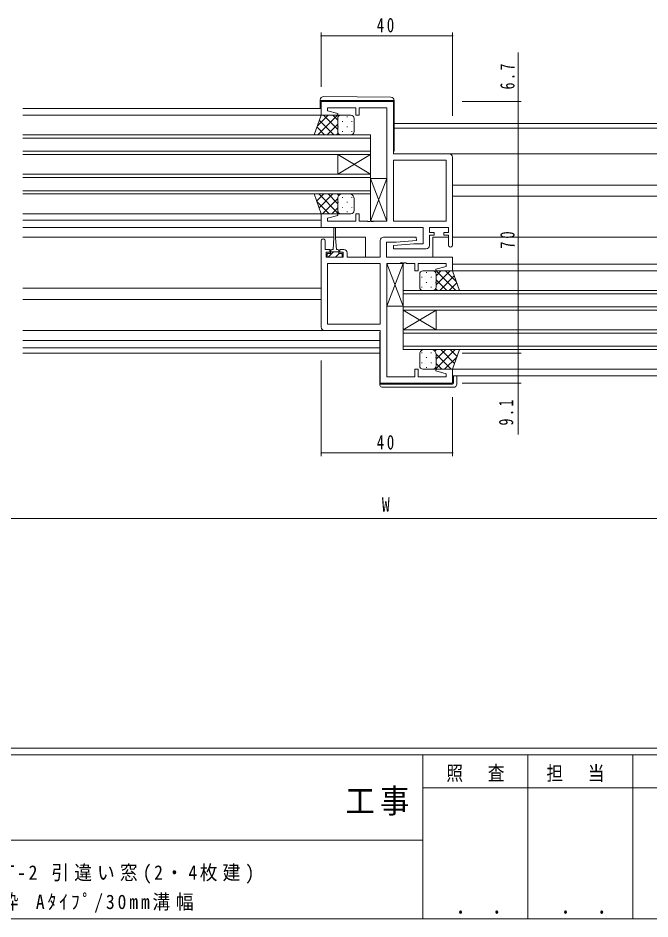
# Model space of a CAD drawing. Units: millimetres, scale not verified. Extents: x -567 to 567, y -403 to 403.
# Drawn here: x 49.8 to 242.5, y -403 to -128.5 of the extents above; entities that cross this region are included whole.
import ezdxf
from ezdxf.enums import TextEntityAlignment as Align

# ---------------------------------------------------------------- set-up
doc = ezdxf.new("R2010")
doc.units = ezdxf.units.MM
doc.header["$LTSCALE"] = 2
for name, color, linetype, lineweight in [('0-1_YKK_ZWAK', 7, 'Continuous', 18), ('0-3_YKK_11', 7, 'Continuous', 18), ('0-4_YKK_12', 2, 'Continuous', 18), ('0-5_YKK_13', 4, 'Continuous', 18), ('0-6_YKK_D', 6, 'Continuous', 18)]:
    doc.layers.add(name, color=color, linetype=linetype, lineweight=lineweight)
doc.layers.add('0-2_USER1', color=7, linetype='Continuous')
doc.styles.add('ＭＳ ゴシック', font='')
doc.styles.get('ＭＳ ゴシック').set_extended_font_data('MS Gothic')

msp = doc.modelspace()

# ---------------------------------------------------------------- linework, layer by layer
at = {"layer": '0-1_YKK_ZWAK'}
for p, q in [((537.274, -350.982), (-562.726, -350.982)), ((483.274, -352.982), (-562.726, -352.982)), ((173.274, -352.982), (173.274, -402.982)), ((205.274, -352.982), (205.274, -402.982)), ((237.274, -352.982), (237.274, -402.982)), ((270.68, -362.981), (173.274, -362.981)), ((-10.726, -378.981), (173.274, -378.981)), ((-562.726, -402.982), (483.274, -402.982))]:
    msp.add_line(p, q, dxfattribs=at)
at = {"layer": '0-3_YKK_11'}
for p, q in [((142.274, -153.882), (142.274, -158.082)), ((164.274, -153.882), (142.274, -153.882)), ((144.204, -155.812), (152.774, -155.812)), ((144.204, -156.73), (144.204, -155.812)), ((152.774, -155.812), (152.774, -158.082)), ((153.774, -158.082), (153.774, -155.812)), ((153.774, -155.812), (162.274, -155.812)), ((162.274, -155.812), (162.274, -190.352)), ((164.274, -169.882), (164.274, -153.882)), ((142.274, -158.082), (147.235, -158.082)), ((147.303, -157.56), (144.204, -156.73)), ((147.235, -158.082), (147.303, -157.56)), ((152.774, -158.082), (153.774, -158.082)), ((181.274, -169.882), (164.274, -169.882)), ((180.344, -171.812), (164.274, -171.812)), ((164.274, -171.812), (164.274, -190.352)), ((164.274, -171.812), (164.274, -190.352)), ((180.344, -190.352), (180.344, -171.812)), ((182.274, -197.682), (182.274, -170.882)), ((147.235, -188.082), (142.274, -188.082)), ((142.274, -188.082), (142.274, -192.282)), ((144.204, -189.435), (147.303, -188.605)), ((147.303, -188.605), (147.235, -188.082)), ((153.774, -188.082), (152.774, -188.082)), ((152.774, -188.082), (152.774, -190.352)), ((153.774, -190.352), (153.774, -188.082)), ((144.204, -190.352), (144.204, -189.435)), ((152.774, -190.352), (144.204, -190.352)), ((162.274, -190.352), (158.232, -190.352)), ((164.274, -190.352), (180.344, -190.352)), ((142.274, -192.282), (173.344, -192.282)), ((175.274, -192.282), (181.074, -192.282)), ((142.274, -196.382), (142.274, -222.682)), ((160.274, -196.282), (160.274, -201.282)), ((150.174, -201.282), (150.174, -199.982)), ((148.974, -201.282), (143.774, -201.282)), ((160.274, -201.282), (150.174, -201.282)), ((182.274, -201.282), (162.204, -201.282)), ((182.274, -205.482), (182.274, -201.282)), ((144.204, -203.212), (144.204, -221.752)), ((144.204, -203.212), (144.204, -221.752)), ((160.274, -203.212), (144.204, -203.212)), ((160.274, -221.752), (160.274, -203.212)), ((162.274, -237.752), (162.274, -203.212)), ((170.774, -203.212), (170.774, -205.482)), ((170.774, -205.482), (171.774, -205.482)), ((171.774, -203.212), (180.344, -203.212)), ((171.774, -205.482), (171.774, -203.212)), ((180.344, -204.13), (177.245, -204.96)), ((180.344, -203.212), (180.344, -204.13)), ((144.204, -221.752), (160.274, -221.752)), ((143.274, -223.682), (160.274, -223.682)), ((160.274, -223.682), (160.274, -239.682)), ((171.774, -235.482), (170.774, -235.482)), ((170.774, -235.482), (170.774, -237.752)), ((171.774, -237.752), (171.774, -235.482)), ((177.245, -236.005), (180.344, -236.835)), ((182.274, -239.682), (182.274, -235.482)), ((170.774, -237.752), (162.274, -237.752)), ((180.344, -237.752), (171.774, -237.752)), ((180.344, -236.835), (180.344, -237.752)), ((160.274, -239.682), (182.274, -239.682))]:
    msp.add_line(p, q, dxfattribs=at)
for points in [[(158.232, -190.352), (158.049, -190.472), (157.499, -190.472), (157.316, -190.352), (157.232, -190.352), (157.049, -190.472), (156.499, -190.472), (156.316, -190.352), (153.774, -190.352)], [(173.344, -192.282), (173.344, -197.282), (170.467, -197.282), (164.254, -197.826), (164.296, -198.782), (174.274, -198.782)], [(175.274, -197.782), (175.274, -194.582), (176.674, -194.582), (176.674, -193.782), (175.274, -193.782), (175.274, -192.282)], [(181.074, -192.282), (181.074, -193.782), (179.674, -193.782), (179.674, -194.582), (181.074, -194.582), (181.074, -197.682)], [(143.774, -201.282), (143.774, -199.782), (144.874, -199.782), (144.874, -198.982), (143.474, -198.982), (143.474, -196.382)], [(162.204, -201.282), (162.204, -196.782), (165.081, -196.782), (171.294, -196.239), (171.252, -195.282), (161.274, -195.282)], [(149.174, -198.982), (147.874, -198.982), (147.874, -199.782), (148.974, -199.782), (148.974, -201.282)], [(162.274, -203.212), (166.316, -203.212), (166.499, -203.092), (167.049, -203.092), (167.232, -203.212), (167.316, -203.212), (167.499, -203.092), (168.049, -203.092), (168.232, -203.212), (170.774, -203.212)], [(177.245, -204.96), (177.314, -205.482), (182.274, -205.482)], [(182.274, -235.482), (177.314, -235.482), (177.245, -236.005)]]:
    msp.add_lwpolyline(points, dxfattribs=at)
for centre, radius, start, end in [((181.274, -170.882), 1, 0.00001, 89.99999), ((142.874, -196.382), 0.6, 359.99999, 180.00001), ((161.274, -196.282), 1, 90.00001, 179.99999), ((149.174, -199.982), 1, 0.00001, 89.99999), ((174.274, -197.782), 1, 270.00001, 359.99999), ((181.674, -197.682), 0.6, 179.99999, 0.00001), ((143.274, -222.682), 1, 180.00001, 269.99999)]:
    msp.add_arc(centre, radius, start, end, dxfattribs=at)
at = {"layer": '0-4_YKK_12'}
for p, q in [((51.274, -156.082), (142.274, -156.082)), ((51.274, -158.082), (142.274, -158.082)), ((164.474, -160.582), (273.274, -160.582)), ((157.274, -164.082), (51.274, -164.082)), ((157.274, -170.082), (157.274, -164.082)), ((164.474, -161.982), (273.274, -161.982)), ((51.274, -165.082), (157.274, -165.082)), ((157.274, -169.082), (51.274, -169.082)), ((51.274, -170.082), (157.274, -170.082)), ((147.274, -170.082), (147.274, -176.082)), ((157.274, -170.082), (147.274, -176.082)), ((157.274, -176.082), (147.274, -170.082)), ((157.274, -170.082), (157.274, -176.082)), ((181.274, -169.882), (273.274, -169.882)), ((157.274, -176.082), (51.274, -176.082)), ((51.274, -177.082), (157.274, -177.082)), ((157.274, -182.082), (157.274, -176.082)), ((157.274, -181.082), (51.274, -181.082)), ((182.274, -179.382), (273.274, -179.382)), ((51.274, -182.082), (157.274, -182.082)), ((182.274, -182.782), (273.274, -182.782)), ((51.274, -188.081), (142.774, -188.082)), ((51.274, -190.082), (142.274, -190.081)), ((51.274, -192.282), (142.774, -192.282)), ((51.274, -195.282), (146.124, -195.282)), ((176.274, -195.282), (181.074, -195.282)), ((176.274, -195.282), (176.274, -201.282)), ((182.274, -195.282), (273.274, -195.282)), ((182.029, -205.482), (273.274, -205.482)), ((182.274, -203.482), (273.274, -203.482)), ((51.274, -210.782), (142.274, -210.782)), ((167.274, -211.482), (167.274, -217.482)), ((273.274, -211.482), (167.274, -211.482)), ((167.274, -212.482), (273.274, -212.482)), ((51.274, -214.182), (142.274, -214.182)), ((273.274, -216.482), (167.274, -216.482)), ((167.274, -217.482), (273.274, -217.482)), ((167.274, -217.482), (167.274, -223.482)), ((167.274, -217.482), (177.274, -223.482)), ((167.274, -223.482), (177.274, -217.482)), ((177.274, -217.482), (177.274, -223.482)), ((167.274, -223.482), (167.274, -229.482)), ((273.274, -223.482), (167.274, -223.482)), ((167.274, -224.482), (273.274, -224.482)), ((51.274, -226.682), (160.074, -226.682)), ((51.274, -228.952), (160.074, -228.952)), ((51.274, -230.582), (160.074, -230.582)), ((273.274, -228.482), (167.274, -228.482)), ((167.274, -229.482), (273.274, -229.482)), ((181.774, -235.482), (273.274, -235.482)), ((182.274, -237.482), (273.274, -237.482))]:
    msp.add_line(p, q, dxfattribs=at)
msp.add_lwpolyline([(146.624, -195.282), (155.774, -195.282), (155.774, -201.175)], dxfattribs=at)
at = {"layer": '0-5_YKK_13'}
for p, q in [((141.974, -153.582), (141.974, -153.395)), ((142.478, -153.582), (141.974, -153.582)), ((141.974, -153.882), (141.974, -153.582)), ((163.978, -153.582), (142.478, -153.582)), ((142.983, -152.395), (163.483, -152.574)), ((164.474, -153.582), (164.474, -153.882)), ((141.974, -153.882), (141.974, -156.082)), ((164.474, -168.882), (164.474, -153.882)), ((140.131, -164.082), (142.274, -158.082)), ((141.108, -161.347), (144.373, -158.082)), ((141.201, -164.082), (147.201, -158.082)), ((142.274, -158.082), (148.274, -158.082)), ((147.274, -162.404), (142.953, -158.082)), ((147.274, -159.575), (145.781, -158.082)), ((147.274, -159.082), (147.274, -163.082)), ((151.274, -158.082), (148.274, -158.082)), ((150.194, -158.502), (150.194, -158.702)), ((152.274, -163.082), (152.274, -159.082)), ((143.296, -164.082), (140.964, -161.75)), ((146.124, -164.082), (141.708, -159.666)), ((144.029, -164.082), (147.274, -160.838)), ((147.364, -161.532), (147.364, -161.732)), ((148.779, -159.917), (148.779, -160.117)), ((150.194, -161.532), (150.194, -161.732)), ((151.609, -159.917), (151.609, -160.117)), ((148.274, -164.082), (140.131, -164.082)), ((140.468, -164.082), (140.22, -163.835)), ((146.858, -164.082), (147.39, -163.55)), ((148.274, -164.082), (151.274, -164.082)), ((148.779, -162.947), (148.779, -163.147)), ((151.609, -162.947), (151.609, -163.147)), ((162.274, -177.352), (157.274, -177.352)), ((157.274, -190.352), (162.274, -177.352)), ((157.274, -177.352), (157.274, -190.352)), ((148.274, -182.082), (140.131, -182.082)), ((140.131, -182.082), (142.274, -188.082)), ((140.142, -182.112), (140.172, -182.082)), ((140.886, -184.196), (143, -182.082)), ((147.497, -188.082), (141.497, -182.082)), ((141.63, -186.28), (145.828, -182.082)), ((142.657, -188.082), (147.274, -183.466)), ((147.274, -185.031), (144.325, -182.082)), ((147.62, -182.549), (147.154, -182.082)), ((147.274, -187.082), (147.274, -183.582)), ((148.274, -182.082), (151.274, -182.082)), ((148.779, -183.217), (148.779, -183.017)), ((151.609, -183.217), (151.609, -183.017)), ((152.274, -183.582), (152.274, -187.082)), ((144.669, -188.082), (140.944, -184.358)), ((145.485, -188.082), (147.274, -186.294)), ((147.364, -184.632), (147.364, -184.432)), ((148.779, -186.247), (148.779, -186.047)), ((150.194, -184.632), (150.194, -184.432)), ((151.609, -186.247), (151.609, -186.047)), ((142.274, -188.082), (148.274, -188.082)), ((147.364, -187.497), (147.364, -187.462)), ((151.274, -188.082), (148.274, -188.082)), ((150.194, -187.662), (150.194, -187.462)), ((157.274, -190.352), (162.274, -190.352)), ((146.124, -192.532), (146.124, -195.482)), ((146.624, -195.482), (146.624, -192.532)), ((146.124, -195.482), (145.874, -198.982)), ((146.624, -195.482), (146.874, -198.982)), ((145.981, -199.682), (144.381, -201.282)), ((145.124, -200.182), (145.124, -199.382)), ((147.624, -199.682), (145.124, -199.682)), ((145.524, -198.982), (145.874, -198.982)), ((147.726, -200.182), (146.626, -201.282)), ((146.874, -198.982), (147.224, -198.982)), ((147.624, -199.382), (147.624, -200.182)), ((144.074, -201.282), (148.674, -201.282)), ((167.274, -203.212), (162.274, -203.212)), ((162.274, -216.212), (167.274, -203.212)), ((162.274, -203.212), (162.274, -216.212)), ((173.274, -205.482), (176.274, -205.482)), ((182.274, -205.482), (176.274, -205.482)), ((177.274, -206.975), (178.767, -205.482)), ((177.274, -209.804), (181.595, -205.482)), ((183.347, -211.482), (177.347, -205.482)), ((183.44, -208.747), (180.175, -205.482)), ((184.417, -211.482), (182.274, -205.482)), ((172.274, -210.482), (172.274, -206.482)), ((172.939, -207.317), (172.939, -207.517)), ((174.354, -205.902), (174.354, -206.102)), ((175.769, -207.317), (175.769, -207.517)), ((177.274, -206.482), (177.274, -210.482)), ((180.519, -211.482), (177.274, -208.238)), ((178.424, -211.482), (182.84, -207.066)), ((172.939, -210.347), (172.939, -210.547)), ((174.354, -208.932), (174.354, -209.132)), ((175.769, -210.347), (175.769, -210.547)), ((177.69, -211.482), (177.158, -210.95)), ((177.184, -208.932), (177.184, -209.132)), ((181.252, -211.482), (183.584, -209.15)), ((184.081, -211.482), (184.328, -211.235)), ((176.274, -211.482), (173.274, -211.482)), ((176.274, -211.482), (184.417, -211.482)), ((162.274, -216.212), (167.274, -216.212)), ((51.274, -223.682), (160.074, -223.682)), ((160.274, -224.182), (160.074, -224.182)), ((160.074, -224.182), (160.074, -239.682)), ((172.939, -230.617), (172.939, -230.417)), ((176.274, -229.482), (173.274, -229.482)), ((175.769, -230.617), (175.769, -230.417)), ((176.274, -229.482), (184.417, -229.482)), ((176.928, -229.949), (177.394, -229.482)), ((177.051, -235.482), (183.051, -229.482)), ((177.274, -232.431), (180.223, -229.482)), ((182.918, -233.68), (178.72, -229.482)), ((183.662, -231.596), (181.548, -229.482)), ((184.417, -229.482), (182.274, -235.482)), ((184.406, -229.512), (184.376, -229.482)), ((172.274, -230.982), (172.274, -234.482)), ((174.354, -232.032), (174.354, -231.832)), ((177.184, -232.032), (177.184, -231.832)), ((181.891, -235.482), (177.274, -230.866)), ((177.274, -234.482), (177.274, -230.982)), ((179.88, -235.482), (183.604, -231.758)), ((172.939, -233.647), (172.939, -233.447)), ((173.274, -235.482), (176.274, -235.482)), ((174.354, -235.062), (174.354, -234.862)), ((175.769, -233.647), (175.769, -233.447)), ((182.274, -235.482), (176.274, -235.482)), ((177.184, -234.897), (177.184, -234.862)), ((179.063, -235.482), (177.274, -233.694)), ((182.574, -237.482), (182.574, -239.682)), ((183.574, -239.982), (183.574, -237.482)), ((160.074, -239.682), (160.074, -239.982)), ((160.574, -239.982), (160.074, -239.982)), ((182.274, -239.982), (160.574, -239.982)), ((161.074, -240.982), (182.574, -240.982))]:
    msp.add_line(p, q, dxfattribs=at)
for points in [[(164.474, -153.574), (164.474, -153.582), (163.978, -153.582)], [(157.274, -177.352), (162.274, -190.352), (162.274, -177.352)], [(145.124, -200.182), (144.074, -200.182), (144.074, -201.282)], [(148.674, -201.282), (148.674, -200.182), (147.624, -200.182)], [(162.274, -203.212), (167.274, -216.212), (167.274, -203.212)]]:
    msp.add_lwpolyline(points, dxfattribs=at)
for centre, radius, start, end in [((142.974, -153.395), 1, 89.5, 180), ((163.474, -153.574), 1, 0, 89.5), ((148.274, -159.082), 1, 90.0001, 180.0001), ((151.274, -159.082), 1, 0.0001, 90.0001), ((148.274, -163.082), 1, 180.0001, 270.0001), ((151.274, -163.082), 1, 270.0001, 0.0001), ((163.974, -168.882), 0.5, 306.86983, 0), ((148.806, -183.521), 1.534, 110.30864, 182.31157), ((150.742, -183.521), 1.534, 357.6883, 69.69119), ((148.274, -187.082), 1, 179.9999, 269.9999), ((151.274, -187.082), 1, 269.9999, 359.9999), ((146.374, -192.532), 0.25, 0, 180), ((145.524, -199.382), 0.4, 90, 180), ((147.224, -199.382), 0.4, 0, 90), ((173.274, -206.482), 1, 89.9999, 179.9999), ((176.274, -206.482), 1, 359.9999, 89.9999), ((173.274, -210.482), 1, 179.9999, 269.9999), ((176.274, -210.482), 1, 269.9999, 359.9999), ((173.806, -230.921), 1.534, 110.30881, 182.3117), ((175.742, -230.921), 1.534, 357.68843, 69.69136), ((173.274, -234.482), 1, 180.0001, 270.0001), ((176.274, -234.482), 1, 270.0001, 0.0001), ((161.074, -239.982), 1, 180, 270), ((182.274, -239.682), 0.3, 270, 0), ((182.574, -239.982), 1, 270, 0)]:
    msp.add_arc(centre, radius, start, end, dxfattribs=at)
at = {"layer": '0-6_YKK_D'}
for p, q in [((142.274, -149.389), (142.274, -132.882)), ((142.274, -133.882), (182.274, -133.882)), ((182.274, -158.264), (182.274, -132.882)), ((202.274, -153.882), (202.274, -138.982)), ((185.274, -153.882), (203.274, -153.882)), ((202.274, -160.582), (202.274, -153.882)), ((185.274, -160.582), (203.274, -160.582)), ((185.274, -160.582), (203.274, -160.582)), ((202.274, -160.582), (202.274, -230.582)), ((185.274, -230.582), (203.274, -230.582)), ((185.274, -230.582), (203.274, -230.582)), ((202.274, -230.582), (202.274, -239.682)), ((142.274, -232.819), (142.274, -261.982)), ((185.274, -239.682), (203.274, -239.682)), ((202.274, -239.682), (202.274, -255.382)), ((182.274, -243.982), (182.274, -261.982)), ((142.274, -260.982), (182.274, -260.982)), ((-80.726, -280.982), (405.274, -280.982))]:
    msp.add_line(p, q, dxfattribs=at)
for centre, start, end in [((142.274, -133.882), 0, 180), ((142.274, -133.882), 180, 0), ((182.274, -133.882), 0, 180), ((182.274, -133.882), 180, 0), ((202.274, -153.882), 90, 270), ((202.274, -153.882), 270, 90), ((202.274, -160.582), 90, 270), ((202.274, -160.582), 90, 270), ((202.274, -160.582), 270, 90), ((202.274, -160.582), 270, 90), ((202.274, -230.582), 90, 270), ((202.274, -230.582), 90, 270), ((202.274, -230.582), 270, 90), ((202.274, -230.582), 270, 90), ((202.274, -239.682), 90, 270), ((202.274, -239.682), 270, 90), ((142.274, -260.982), 0, 180), ((142.274, -260.982), 180, 0), ((182.274, -260.982), 0, 180), ((182.274, -260.982), 180, 0)]:
    msp.add_arc(centre, 0.106, start, end, dxfattribs=at)

# ---------------------------------------------------------------- texts
at = {"layer": '0-1_YKK_ZWAK', "attachment_point": 7, "style": 'ＭＳ ゴシック'}
for s, insert, char_height in [('\\T1.24;\\W0.85;照\\~\\~査', (180.401, -361.24), 4.399), ('\\T1.24;\\W0.85;担\\~\\~当', (210.923, -361.24), 4.399), ('\\T1.17;\\W0.9;工事', (149.605, -371.491), 7.331), ('\\T1.24;\\W0.85;\\~．\\~．', (179.638, -401.477), 5.132), ('\\T1.24;\\W0.85;\\~．\\~．', (211.638, -401.477), 5.132)]:
    msp.add_mtext(s, dxfattribs=dict(at, insert=insert, char_height=char_height))
at = {"layer": '0-2_USER1', "char_height": 4.399, "attachment_point": 7, "style": 'ＭＳ ゴシック'}
for s, insert in [('\\T1.29;\\W0.9;EXIMA\\~31\\~T-2\\~引違い窓(2・4枚建)', (14.784, -392.195)), ('\\T1.32;\\W0.9;RC枠\\~Aﾀｲﾌﾟ/30mm溝幅', (37.413, -401.018))]:
    msp.add_mtext(s, dxfattribs=dict(at, insert=insert))
at = {"layer": '0-6_YKK_D', "color": 7, "style": 'ＭＳ ゴシック', "width": 0.8}
msp.add_text('W', height=4.399, dxfattribs=at).set_placement((160.739, -280.182), align=Align.BOTTOM_LEFT)
at = {"layer": '0-6_YKK_D', "color": 7, "char_height": 4.399, "attachment_point": 7, "style": 'ＭＳ ゴシック'}
for insert in [(159.18, -132.882), (159.18, -259.982)]:
    msp.add_mtext('\\T1.37;\\W0.75;40', dxfattribs=dict(at, insert=insert))
at = {"layer": '0-6_YKK_D', "color": 7, "char_height": 4.399, "attachment_point": 7, "rotation": 90, "style": 'ＭＳ ゴシック'}
for s, insert in [('\\T1.38;\\W0.7;6.7', (201.274, -150.224)), ('\\T1.37;\\W0.75;70', (201.274, -198.774)), ('\\T1.38;\\W0.7;9.1', (200.874, -252.61))]:
    msp.add_mtext(s, dxfattribs=dict(at, insert=insert))

doc.saveas('drawing.dxf')
